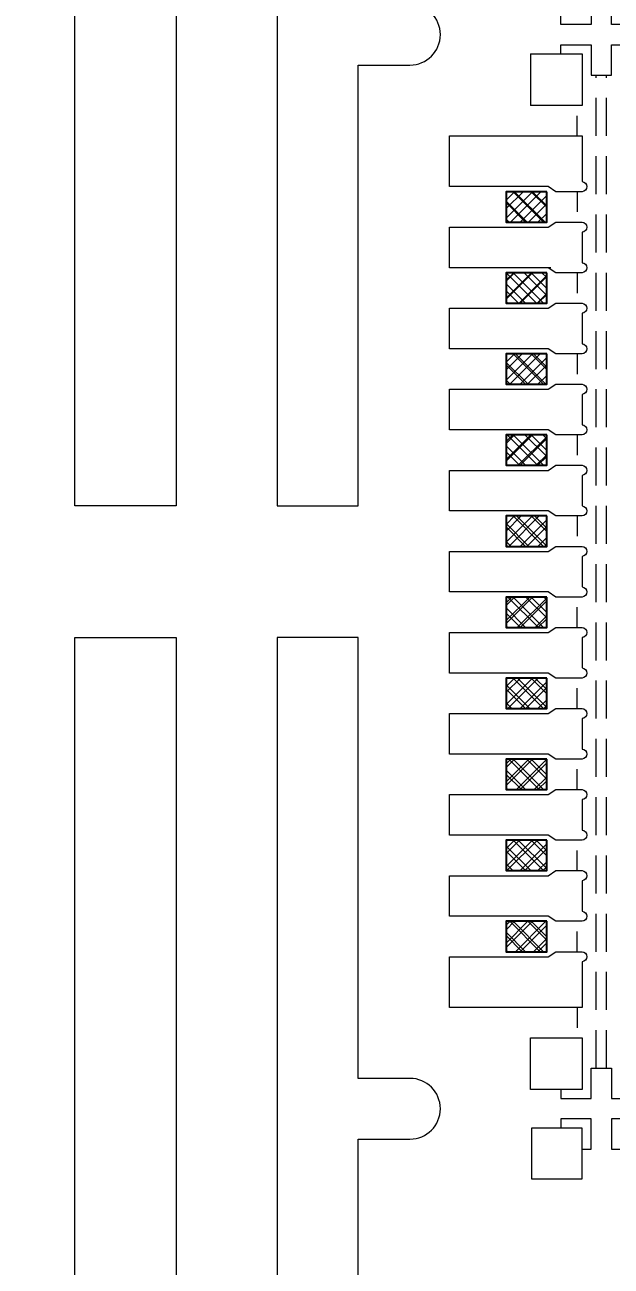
# Model space of a CAD drawing. Extents: x -140 to 3541, y -503 to -95.
# Drawn here: x 3205.07 to 3207.96, y -344.49 to -338.36 of the extents above; entities that cross this region are included whole.
import ezdxf

# ---------------------------------------------------------------- set-up
doc = ezdxf.new("R2010")
doc.units = 0
doc.header["$LTSCALE"] = 5
doc.header["$MEASUREMENT"] = 0
doc.header["$PDMODE"] = 3
doc.linetypes.add('HIDDEN', pattern=[0.375, 0.25, -0.125])
doc.layers.get('0').update_dxf_attribs({"linetype": 'CONTINUOUS'})
doc.layers.get('Defpoints').update_dxf_attribs({"linetype": 'CONTINUOUS'})
for name, color, linetype in [('1', 7, 'CONTINUOUS'), ('1D', 4, 'CONTINUOUS'), ('ETCH', 4, 'CONTINUOUS'), ('PLATING', 3, 'CONTINUOUS'), ('标注', 4, 'CONTINUOUS')]:
    doc.layers.add(name, color=color, linetype=linetype)
doc.layers.add('标注线', color=3, linetype='CONTINUOUS', lineweight=18)
doc.styles.add('SIMPLEX', font='SIMPLEX')
doc.styles.add('宋体', font='')
doc.styles.get('宋体').set_extended_font_data('SimSun')
doc.dimstyles.new('副本Standard', dxfattribs={"dimtxt": 0.05, "dimasz": 0.05, "dimexe": 0.07, "dimexo": 0.07, "dimgap": 0.07, "dimtad": 1, "dimzin": 1, "dimdsep": 46, "dimtxsty": 'SIMPLEX', "dimcen": 0.1, "dimclrd": 256, "dimclre": 256, "dimclrt": 256, "dimadec": 0, "dimazin": 0, "dimtfac": 1, "dimtofl": 0, "dimtmove": 0, "dimatfit": 0, "dimfxl": 1, "dimlwd": -1, "dimlwe": -1, "dimarcsym": 0})

# ---------------------------------------------------------------- blocks, each defined once
blk = doc.blocks.new('*D110')
at = {"layer": 'Defpoints', "color": 0}
for p in [(3239.5643, -274.4233), (3204.8143, -346.9113), (3206.9959, -355.1343)]:
    blk.add_point(p, dxfattribs=at)
at = {"layer": '标注', "lineweight": 0}
for p, q in [((3204.8143, -346.9363), (3204.8143, -351.1343)), ((3204.8143, -351.1343), (3206.9959, -353.1343)), ((3206.9959, -353.1343), (3206.9959, -355.1343))]:
    blk.add_line(p, q, dxfattribs=at)
at = {"layer": '标注', "lineweight": 0, "insert": (3206.9959, -357.2513), "char_height": 1, "attachment_point": 5, "rotation": 90, "style": '宋体'}
blk.add_mtext('34.750', dxfattribs=at)
blk = doc.blocks.new('*D131')
at = {"layer": 'Defpoints', "color": 0}
for p in [(3204.8213, -274.4233), (3198.5555, -349.3993), (3232.8023, -349.3993)]:
    blk.add_point(p, dxfattribs=at)
at = {"layer": '标注', "lineweight": 0}
blk.add_line((3232.7773, -349.3993), (3198.5555, -349.3993), dxfattribs=at)
at = {"layer": '标注', "lineweight": 0, "insert": (3196.4412, -349.3993), "char_height": 1, "attachment_point": 5, "style": '宋体'}
blk.add_mtext('74.976', dxfattribs=at)
blk = doc.blocks.new('*U152')
at = {"layer": '标注线'}
h = blk.add_hatch(dxfattribs=at)
h.set_pattern_fill('ANSI37', color=256, scale=0.5)
h.set_pattern_definition([(45, (-3340.25684, 269.03637), (-0.0441941738, 0.0441941738), []), (135, (-3340.25684, 269.03637), (-0.0441941738, -0.0441941738), [])])
h.paths.add_polyline_path([(-0.075, -0.1), (-0.075, 0.1), (0.075, 0.1), (0.075, -0.1)])
at = {"layer": 'PLATING'}
blk.add_lwpolyline([(0.075, 0.1), (0.075, -0.1), (-0.075, -0.1), (-0.075, 0.1)], close=True, dxfattribs=at)
blk = doc.blocks.new('*U153')
at = {"layer": 'ETCH', "color": 0, "linetype": 'ByBlock', "lineweight": -2}
for p in [(0, 0), (0.4, 0), (0.8, 0), (1.2, 0), (1.6, 0), (2, 0), (2.4, 0), (2.8, 0), (3.2, 0), (3.6, 0)]:
    blk.add_blockref('*U152', p, dxfattribs=at)

msp = doc.modelspace()

# ---------------------------------------------------------------- hatches: boundary and pattern name
at = {"layer": '标注线', "lineweight": 0}
h = msp.add_hatch(dxfattribs=at)
h.set_pattern_fill('ANSI37', color=256, scale=0.5, angle=90)
h.set_pattern_definition([(45, (3476.58071, -3679.51819), (0.0441941738, -0.0441941738), []), (315, (3476.58071, -3679.51819), (-0.0441941738, -0.0441941738), [])])
h.paths.add_polyline_path([(3207.44434, -339.18635), (3207.44434, -339.33635), (3207.64434, -339.33635), (3207.64434, -339.18635)])
h = msp.add_hatch(dxfattribs=at)
h.set_pattern_fill('ANSI37', color=256, scale=0.5, angle=90)
h.set_pattern_definition([(45, (3476.58071, -3679.91819), (0.0441941738, -0.0441941738), []), (315, (3476.58071, -3679.91819), (-0.0441941738, -0.0441941738), [])])
h.paths.add_polyline_path([(3207.44434, -339.58635), (3207.44434, -339.73635), (3207.64434, -339.73635), (3207.64434, -339.58635)])
h = msp.add_hatch(dxfattribs=at)
h.set_pattern_fill('ANSI37', color=256, scale=0.5, angle=90)
h.set_pattern_definition([(45, (3476.58071, -3680.31819), (0.0441941738, -0.0441941738), []), (315, (3476.58071, -3680.31819), (-0.0441941738, -0.0441941738), [])])
h.paths.add_polyline_path([(3207.44434, -339.98635), (3207.44434, -340.13635), (3207.64434, -340.13635), (3207.64434, -339.98635)])
h = msp.add_hatch(dxfattribs=at)
h.set_pattern_fill('ANSI37', color=256, scale=0.5, angle=90)
h.set_pattern_definition([(45, (3476.58071, -3680.71819), (0.0441941738, -0.0441941738), []), (315, (3476.58071, -3680.71819), (-0.0441941738, -0.0441941738), [])])
h.paths.add_polyline_path([(3207.44434, -340.38635), (3207.44434, -340.53635), (3207.64434, -340.53635), (3207.64434, -340.38635)])
h = msp.add_hatch(dxfattribs=at)
h.set_pattern_fill('ANSI37', color=256, scale=0.5, angle=90)
h.set_pattern_definition([(45, (3476.58071, -3681.11819), (0.0441941738, -0.0441941738), []), (315, (3476.58071, -3681.11819), (-0.0441941738, -0.0441941738), [])])
h.paths.add_polyline_path([(3207.44434, -340.78635), (3207.44434, -340.93635), (3207.64434, -340.93635), (3207.64434, -340.78635)])
h = msp.add_hatch(dxfattribs=at)
h.set_pattern_fill('ANSI37', color=256, scale=0.5, angle=90)
h.set_pattern_definition([(45, (3476.58071, -3681.51819), (0.0441941738, -0.0441941738), []), (315, (3476.58071, -3681.51819), (-0.0441941738, -0.0441941738), [])])
h.paths.add_polyline_path([(3207.44434, -341.18635), (3207.44434, -341.33635), (3207.64434, -341.33635), (3207.64434, -341.18635)])
h = msp.add_hatch(dxfattribs=at)
h.set_pattern_fill('ANSI37', color=256, scale=0.5, angle=90)
h.set_pattern_definition([(45, (3476.58071, -3681.91819), (0.0441941738, -0.0441941738), []), (315, (3476.58071, -3681.91819), (-0.0441941738, -0.0441941738), [])])
h.paths.add_polyline_path([(3207.44434, -341.58635), (3207.44434, -341.73635), (3207.64434, -341.73635), (3207.64434, -341.58635)])
h = msp.add_hatch(dxfattribs=at)
h.set_pattern_fill('ANSI37', color=256, scale=0.5, angle=90)
h.set_pattern_definition([(45, (3476.58071, -3682.31819), (0.0441941738, -0.0441941738), []), (315, (3476.58071, -3682.31819), (-0.0441941738, -0.0441941738), [])])
h.paths.add_polyline_path([(3207.44434, -341.98635), (3207.44434, -342.13635), (3207.64434, -342.13635), (3207.64434, -341.98635)])
h = msp.add_hatch(dxfattribs=at)
h.set_pattern_fill('ANSI37', color=256, scale=0.5, angle=90)
h.set_pattern_definition([(45, (3476.58071, -3682.71819), (0.0441941738, -0.0441941738), []), (315, (3476.58071, -3682.71819), (-0.0441941738, -0.0441941738), [])])
h.paths.add_polyline_path([(3207.44434, -342.38635), (3207.44434, -342.53635), (3207.64434, -342.53635), (3207.64434, -342.38635)])
h = msp.add_hatch(dxfattribs=at)
h.set_pattern_fill('ANSI37', color=256, scale=0.5, angle=90)
h.set_pattern_definition([(45, (3476.58071, -3683.11819), (0.0441941738, -0.0441941738), []), (315, (3476.58071, -3683.11819), (-0.0441941738, -0.0441941738), [])])
h.paths.add_polyline_path([(3207.44434, -342.78635), (3207.44434, -342.93635), (3207.64434, -342.93635), (3207.64434, -342.78635)])

# ---------------------------------------------------------------- linework, layer by layer
at = {"lineweight": 0}
for points in [[(3205.31434, -336.08635), (3205.81434, -336.08635), (3205.81434, -340.73635), (3205.31434, -340.73635)], [(3205.31434, -341.38635), (3205.81434, -341.38635), (3205.81434, -345.41135), (3205.31434, -345.41135)]]:
    msp.add_lwpolyline(points, close=True, dxfattribs=at)
for points in [[(3206.96934, -338.56135, 1), (3206.96934, -338.26135), (3206.71434, -338.26135), (3206.71434, -336.08635), (3206.31434, -336.08635), (3206.31434, -340.73635), (3206.71434, -340.73635), (3206.71434, -338.56135)], [(3206.71434, -341.38635), (3206.31434, -341.38635), (3206.31434, -345.41135), (3206.71434, -345.41135), (3206.71434, -343.86135), (3206.96934, -343.86135, 1), (3206.96934, -343.56135), (3206.71434, -343.56135)]]:
    msp.add_lwpolyline(points, format="xyb", close=True, dxfattribs=at)
at = {"layer": '1', "linetype": 'Continuous', "lineweight": 0}
for p, q in [((3207.56434, -338.50635), (3207.56434, -338.76135)), ((3207.56434, -343.61635), (3207.56434, -343.36135))]:
    msp.add_line(p, q, dxfattribs=at)
at = {"layer": '1', "lineweight": 0}
for points in [[(3207.56434, -338.50635), (3207.81934, -338.50635), (3207.81934, -338.76135), (3207.56434, -338.76135)], [(3207.56434, -343.36135), (3207.81934, -343.36135), (3207.81934, -343.61635), (3207.56434, -343.61635)]]:
    msp.add_lwpolyline(points, dxfattribs=at)
at = {"layer": '1', "linetype": 'Continuous', "lineweight": 0}
for points in [[(3207.16434, -338.91135), (3207.81934, -338.91135), (3207.81934, -339.13649, -0.9266253), (3207.81934, -339.18635), (3207.68934, -339.18635), (3207.65184, -339.16135), (3207.16434, -339.16135)], [(3207.16434, -339.76135), (3207.65184, -339.76135), (3207.68934, -339.73635), (3207.81934, -339.73635, -0.9266253), (3207.81934, -339.7862), (3207.81934, -339.93649, -0.9266253), (3207.81934, -339.98635), (3207.68934, -339.98635), (3207.65184, -339.96135), (3207.16434, -339.96135)], [(3207.16434, -340.16135), (3207.65184, -340.16135), (3207.68934, -340.13635), (3207.81934, -340.13635, -0.9266253), (3207.81934, -340.1862), (3207.81934, -340.33649, -0.9266253), (3207.81934, -340.38635), (3207.68934, -340.38635), (3207.65184, -340.36135), (3207.16434, -340.36135)], [(3207.16434, -340.56135), (3207.65184, -340.56135), (3207.68934, -340.53635), (3207.81934, -340.53635, -0.9266253), (3207.81934, -340.5862), (3207.81934, -340.73649, -0.9266253), (3207.81934, -340.78635), (3207.68934, -340.78635), (3207.65184, -340.76135), (3207.16434, -340.76135)], [(3207.16434, -340.96135), (3207.65184, -340.96135), (3207.68934, -340.93635), (3207.81934, -340.93635, -0.9266253), (3207.81934, -340.9862), (3207.81934, -341.13649, -0.9266253), (3207.81934, -341.18635), (3207.68934, -341.18635), (3207.65184, -341.16135), (3207.16434, -341.16135)], [(3207.16434, -341.76135), (3207.65184, -341.76135), (3207.68934, -341.73635), (3207.81934, -341.73635, -0.9266253), (3207.81934, -341.7862), (3207.81934, -341.93649, -0.9266253), (3207.81934, -341.98635), (3207.68934, -341.98635), (3207.65184, -341.96135), (3207.16434, -341.96135)], [(3207.16434, -342.16135), (3207.65184, -342.16135), (3207.68934, -342.13635), (3207.81934, -342.13635, -0.9266253), (3207.81934, -342.1862), (3207.81934, -342.33649, -0.9266253), (3207.81934, -342.38635), (3207.68934, -342.38635), (3207.65184, -342.36135), (3207.16434, -342.36135), (3207.16434, -342.18638)], [(3207.68934, -342.53635), (3207.81934, -342.53635, -0.9266253), (3207.81934, -342.5862), (3207.81934, -342.73649, -0.9266253), (3207.81934, -342.78635), (3207.68934, -342.78635), (3207.65184, -342.76135), (3207.16434, -342.76135), (3207.16434, -342.56135), (3207.65184, -342.56135)], [(3207.16434, -343.21135), (3207.16434, -342.96135), (3207.65184, -342.96135), (3207.68934, -342.93635), (3207.81934, -342.93635, -0.9266253), (3207.81934, -342.9862), (3207.81934, -343.21135)]]:
    msp.add_lwpolyline(points, format="xyb", close=True, dxfattribs=at)
for points in [[(3207.66434, -339.56135), (3207.16434, -339.56135), (3207.16434, -339.36135), (3207.65184, -339.36135), (3207.68934, -339.33635), (3207.81934, -339.33635, -0.9266253), (3207.81934, -339.3862), (3207.81934, -339.53649, -0.9266253), (3207.81934, -339.58635), (3207.68934, -339.58635), (3207.65184, -339.56135)], [(3207.16434, -341.56135), (3207.16434, -341.36135), (3207.65184, -341.36135), (3207.68934, -341.33635), (3207.81934, -341.33635, -0.9266253), (3207.81934, -341.3862), (3207.81934, -341.53649, -0.9266253), (3207.81934, -341.58635), (3207.68934, -341.58635), (3207.65184, -341.56135), (3207.16434, -341.56135), (3207.16434, -341.53638)]]:
    msp.add_lwpolyline(points, format="xyb", dxfattribs=at)
at = {"layer": '1', "lineweight": 0}
msp.add_lwpolyline([(3207.56934, -344.05635), (3207.81934, -344.05635), (3207.81934, -343.80635), (3207.56934, -343.80635)], close=True, dxfattribs=at)
at = {"layer": '1D', "linetype": 'HIDDEN', "lineweight": 5, "ltscale": 0.15}
for p, q in [((3207.88934, -343.51135), (3207.88934, -338.61135)), ((3207.93934, -343.51135), (3207.93934, -338.61135))]:
    msp.add_line(p, q, dxfattribs=at)
at = {"layer": '1D', "linetype": 'HIDDEN', "lineweight": 0, "ltscale": 0.05}
for p, q in [((3207.79434, -339.18635), (3207.79434, -339.33635)), ((3207.79434, -339.58635), (3207.79434, -339.73635)), ((3207.79434, -339.98635), (3207.79434, -340.13635)), ((3207.79434, -340.38635), (3207.79434, -340.53635)), ((3207.79434, -340.78635), (3207.79434, -340.93635)), ((3207.79434, -341.33635), (3207.79434, -341.18635)), ((3207.79434, -341.73635), (3207.79434, -341.58635)), ((3207.79434, -342.13635), (3207.79434, -341.98635)), ((3207.79434, -342.53635), (3207.79434, -342.38635)), ((3207.79434, -342.93635), (3207.79434, -342.78635))]:
    msp.add_line(p, q, dxfattribs=at)
at = {"layer": '1D', "linetype": 'HIDDEN', "lineweight": 5, "ltscale": 0.15}
for points in [[(3207.71434, -338.50635), (3207.71434, -338.46135), (3207.86434, -338.46135), (3207.86434, -338.61135), (3207.96434, -338.61135), (3207.96434, -338.46135), (3208.11434, -338.46135), (3208.11434, -338.36135), (3207.96434, -338.36135), (3207.96434, -338.21135), (3207.86434, -338.21135), (3207.86434, -338.36135), (3207.71434, -338.36135), (3207.71434, -338.31635)], [(3207.71434, -343.61635), (3207.71434, -343.66135), (3207.86434, -343.66135), (3207.86434, -343.51135), (3207.96434, -343.51135), (3207.96434, -343.66135), (3208.11434, -343.66135), (3208.11434, -343.76135), (3207.96434, -343.76135), (3207.96434, -343.91135), (3208.00934, -343.91135)], [(3207.81934, -343.91135), (3207.86434, -343.91135), (3207.86434, -343.76135), (3207.71434, -343.76135), (3207.71434, -343.80635)]]:
    msp.add_lwpolyline(points, dxfattribs=at)
at = {"layer": '1D', "linetype": 'HIDDEN', "lineweight": 0, "ltscale": 0.08}
for points in [[(3207.79434, -338.91135), (3207.79434, -338.76135)], [(3207.79434, -343.21135), (3207.79434, -343.36135)]]:
    msp.add_lwpolyline(points, dxfattribs=at)
at = {"layer": 'PLATING', "lineweight": 0}
for points in [[(3207.64434, -339.18635), (3207.44434, -339.18635), (3207.44434, -339.33635), (3207.64434, -339.33635)], [(3207.64434, -339.58635), (3207.44434, -339.58635), (3207.44434, -339.73635), (3207.64434, -339.73635)], [(3207.64434, -339.98635), (3207.44434, -339.98635), (3207.44434, -340.13635), (3207.64434, -340.13635)], [(3207.64434, -340.38635), (3207.44434, -340.38635), (3207.44434, -340.53635), (3207.64434, -340.53635)], [(3207.64434, -340.78635), (3207.44434, -340.78635), (3207.44434, -340.93635), (3207.64434, -340.93635)], [(3207.64434, -341.18635), (3207.44434, -341.18635), (3207.44434, -341.33635), (3207.64434, -341.33635)], [(3207.64434, -341.58635), (3207.44434, -341.58635), (3207.44434, -341.73635), (3207.64434, -341.73635)], [(3207.64434, -341.98635), (3207.44434, -341.98635), (3207.44434, -342.13635), (3207.64434, -342.13635)], [(3207.64434, -342.38635), (3207.44434, -342.38635), (3207.44434, -342.53635), (3207.64434, -342.53635)], [(3207.64434, -342.78635), (3207.44434, -342.78635), (3207.44434, -342.93635), (3207.64434, -342.93635)]]:
    msp.add_lwpolyline(points, close=True, dxfattribs=at)

# ---------------------------------------------------------------- block references
at = {"layer": 'ETCH', "lineweight": 0, "xscale": -1, "rotation": 269.9999999997916}
msp.add_blockref('*U153', (3207.54434, -342.86135), dxfattribs=at)

# ---------------------------------------------------------------- dimensions: what is measured, and where the dimension line sits
at = {"layer": '标注', "lineweight": 0}
for feature_location, offset, dtype, origin, picture, middle in [((3232.80234, -349.39935), (-34.24687, 0), 0, (3204.82134, -274.42335), '*D131', (3196.44122, -349.39935)), ((3204.81434, -346.91135), (2.18161, -8.22295), 1, (3239.56434, -274.42335), '*D110', (3206.99595, -357.25134))]:
    dim = msp.add_ordinate_dim(feature_location=feature_location, offset=offset, dtype=dtype, origin=origin, dimstyle='副本Standard', override={"dimtxt": 1, "dimasz": 1, "dimexo": 0.025, "dimgap": 0.05, "dimtad": 0, "dimdec": 3, "dimtxsty": '宋体', "dimlwe": 0}, dxfattribs=at)
    dim.commit()
    dim.dimension.update_dxf_attribs({"geometry": picture, "text_midpoint": middle})

doc.saveas('drawing.dxf')
